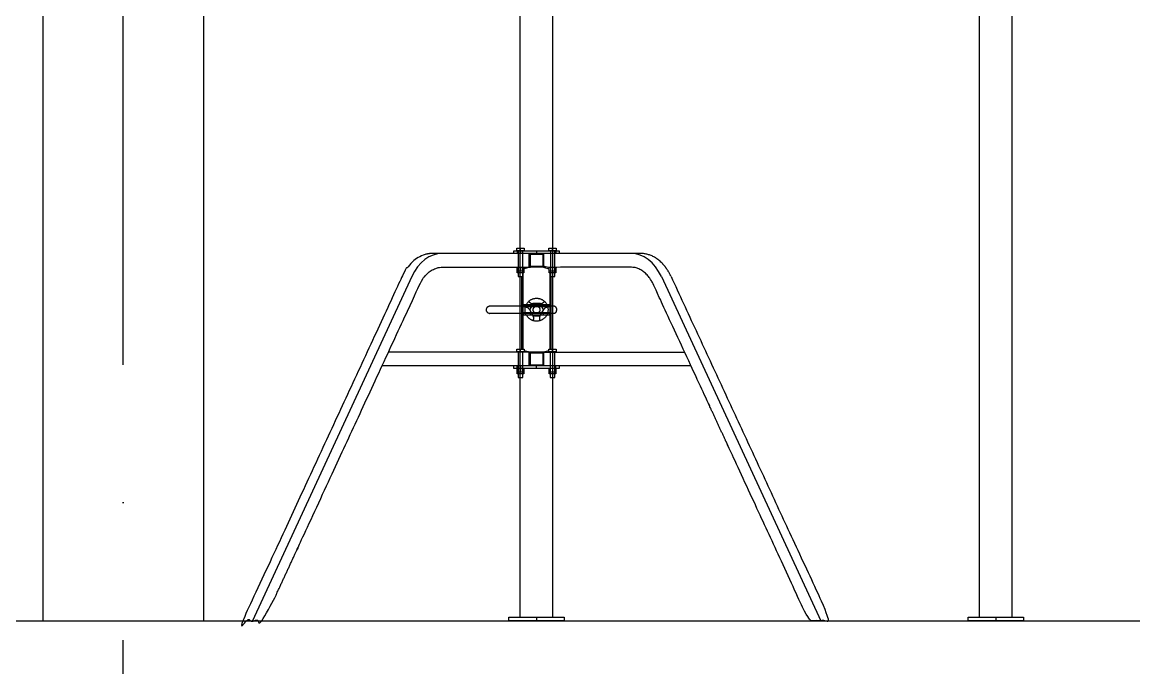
# Model space of a CAD drawing. Header units: millimetres. Extents: x 1924 to 471109, y -30014 to 109986.
# Drawn here: x 438925 to 441345, y 28531 to 29937 of the extents above; entities that cross this region are included whole.
import ezdxf

# ---------------------------------------------------------------- set-up
doc = ezdxf.new("R2010")
doc.units = ezdxf.units.MM
doc.header["$LTSCALE"] = 100
doc.linetypes.add('104', pattern=[4, 2, -2])
doc.linetypes.add('ACAD_ISO10W100', pattern=[18, 12, -3, 0, -3])
for name, color, linetype, plot in [('osy objektu', 130, 'ACAD_ISO10W100', False), ('PERI_HELPLINE', 140, 'Continuous', False), ('PERI_HIDDEN', 30, '104', False)]:
    doc.layers.add(name, color=color, linetype=linetype, plot=plot)
doc.layers.add('podlazi', color=40, linetype='Continuous', lineweight=30, plot=False)
doc.layers.add('rez sloupy', color=90, linetype='Continuous')
doc.styles.add('PERI-txt-arial', font='arial.ttf')

msp = doc.modelspace()

# ---------------------------------------------------------------- linework, layer by layer
at = {"color": 0, "linetype": 'ByBlock'}
for p, q in [((440002.6, 29438.712), (440002.6, 29438.112)), ((440002.915, 29438.112), (440002.915, 29433.112)), ((440009.915, 29438.712), (440009.915, 29444.512)), ((440009.915, 29438.112), (440009.915, 29433.112)), ((440017.23, 29438.712), (440017.23, 29438.112)), ((440044.915, 29438.112), (440044.915, 29433.112)), ((440072.6, 29438.712), (440072.6, 29438.112)), ((440079.915, 29438.712), (440079.915, 29444.512)), ((440079.915, 29438.112), (440079.915, 29433.112)), ((440086.915, 29438.112), (440086.915, 29433.112)), ((440087.23, 29438.712), (440087.23, 29438.112)), ((439773.239, 29383.022), (439426.305, 28633.112)), ((440009.915, 29403.112), (440009.915, 29395.072)), ((440029.915, 29403.112), (440017.915, 29399.896)), ((440059.915, 29403.112), (440071.915, 29399.896)), ((440079.915, 29403.112), (440079.915, 29395.072)), ((440316.59, 29383.022), (440663.524, 28633.112)), ((440002.463, 29218.712), (440002.463, 29218.112)), ((440009.778, 29218.712), (440009.778, 29224.512)), ((440017.093, 29218.712), (440017.093, 29218.112)), ((440029.915, 29218.112), (440029.915, 29188.112)), ((440059.915, 29218.112), (440059.915, 29188.112)), ((440072.463, 29218.712), (440072.463, 29218.112)), ((440079.778, 29218.712), (440079.778, 29224.512)), ((440087.093, 29218.712), (440087.093, 29218.112)), ((440381.28, 29188.112), (439708.55, 29188.112)), ((440002.915, 29183.112), (440002.915, 29188.112)), ((440009.915, 29188.112), (440009.915, 29175.072)), ((440044.915, 29183.112), (440044.915, 29188.112)), ((440079.915, 29188.112), (440079.915, 29175.072)), ((440086.915, 29183.112), (440086.915, 29188.112))]:
    msp.add_line(p, q, dxfattribs=at)
for points in [[(440009.415, 28641.112), (440009.415, 30335.362), (440009.37, 30350.362), (440009.37, 30459.112)], [(440080.415, 28641.112), (440080.415, 30335.362), (440080.46, 30350.362), (440080.46, 30459.112)], [(441009.415, 28641.112), (441009.415, 30335.362), (441009.37, 30350.362), (441009.37, 30459.112)], [(441080.415, 28641.112), (441080.415, 30335.362), (441080.46, 30350.362), (441080.46, 30459.112)], [(440094.915, 29433.112), (440094.915, 29438.112), (439994.915, 29438.112), (439994.915, 29433.112)], [(440004.915, 29438.112), (440004.915, 29391.212), (440004.915, 29383.112), (440014.915, 29383.112), (440014.915, 29391.212), (440014.915, 29438.112)], [(440059.915, 29433.112), (440059.915, 29403.112), (440029.915, 29403.112), (440029.915, 29433.112)], [(440074.915, 29438.112), (440074.915, 29391.212), (440074.915, 29383.112), (440084.915, 29383.112), (440084.915, 29391.212), (440084.915, 29438.112)], [(440001.915, 29403.112), (440001.915, 29395.072), (440017.915, 29395.072), (440017.915, 29403.112)], [(440017.23, 29395.072), (440017.23, 29391.212), (440002.6, 29391.212), (440002.6, 29395.072)], [(440071.915, 29403.112), (440071.915, 29395.072), (440087.915, 29395.072), (440087.915, 29403.112)], [(440087.23, 29395.072), (440087.23, 29391.212), (440072.6, 29391.212), (440072.6, 29395.072)], [(440029.127, 29188.112), (440029.127, 29218.112), (439722.429, 29218.112)], [(440004.778, 29218.112), (440004.778, 29171.212), (440004.778, 29163.112), (440014.778, 29163.112), (440014.778, 29171.212), (440014.778, 29218.112)], [(440071.778, 29221.29), (440059.915, 29218.112), (440029.915, 29218.112), (440017.778, 29221.364)], [(440060.702, 29188.112), (440060.702, 29218.112), (440367.401, 29218.112)], [(440074.778, 29218.112), (440074.778, 29171.212), (440074.778, 29163.112), (440084.778, 29163.112), (440084.778, 29171.212), (440084.778, 29218.112)], [(439994.915, 29188.112), (439994.915, 29183.112), (440094.915, 29183.112), (440094.915, 29188.112)], [(440001.915, 29183.112), (440001.915, 29175.072), (440017.915, 29175.072), (440017.915, 29183.112)], [(440017.23, 29175.072), (440017.23, 29171.212), (440002.6, 29171.212), (440002.6, 29175.072)], [(440071.915, 29183.112), (440071.915, 29175.072), (440087.915, 29175.072), (440087.915, 29183.112)], [(440087.23, 29175.072), (440087.23, 29171.212), (440072.6, 29171.212), (440072.6, 29175.072)]]:
    msp.add_lwpolyline(points, dxfattribs=at)
for points in [[(440001.915, 29444.512), (440017.915, 29444.512), (440017.915, 29438.712), (440001.915, 29438.712)], [(440058.415, 29431.612), (440058.415, 29404.612), (440031.415, 29404.612), (440031.415, 29431.612)], [(440071.915, 29444.512), (440087.915, 29444.512), (440087.915, 29438.712), (440071.915, 29438.712)], [(440016.415, 29303.612), (440016.415, 29302.112), (440016.415, 29299.612), (440073.415, 29299.612), (440073.415, 29302.112), (440073.415, 29303.612)], [(440001.778, 29224.512), (440017.778, 29224.512), (440017.778, 29218.712), (440001.778, 29218.712)], [(440058.415, 29189.612), (440031.415, 29189.612), (440031.415, 29216.612), (440058.415, 29216.612)], [(440071.778, 29224.512), (440087.778, 29224.512), (440087.778, 29218.712), (440071.778, 29218.712)], [(440104.915, 28641.112), (440104.915, 28633.112), (439984.915, 28633.112), (439984.915, 28641.112)], [(441104.915, 28641.112), (441104.915, 28633.112), (440984.915, 28633.112), (440984.915, 28641.112)]]:
    msp.add_lwpolyline(points, close=True, dxfattribs=at)
for centre, start_param, end_param in [((439838.96, 29323.112), 0, 0.99483767), ((440250.869, 29323.112), 5.28834763, 6.28318531)]:
    msp.add_ellipse(centre, major_axis=(0, 110), ratio=0.71239359, start_param=start_param, end_param=end_param, dxfattribs=at)
for points, weights, knots in [([(440337.644, 29383.022), (440314.471, 29433.112), (440271.923, 29433.112), (440044.915, 29433.112), (439817.907, 29433.112), (439775.359, 29433.112), (439752.186, 29383.022), (439578.719, 29008.067), (439405.252, 28633.112), (439428.52, 28633.112), (439451.788, 28633.112), (439621.476, 28999.897), (439791.163, 29366.683), (439808.016, 29403.112), (439838.96, 29403.112), (439933.975, 29403.112), (440028.99, 29403.112), (440028.99, 29418.112), (440028.99, 29433.112)], [1, 0.878817112662, 1, 1, 1, 0.878817112662, 1, 1, 1, 1, 1, 1, 1, 0.878817112662, 1, 1, 1, 1, 1], [0, 0, 0, 0.99483767, 0.99483767, 1.99483767, 1.99483767, 2.98967535, 2.98967535, 3.98967535, 3.98967535, 4.98967535, 4.98967535, 5.98967535, 5.98967535, 6.98451302, 6.98451302, 7.98451302, 7.98451302, 8.98451302, 8.98451302, 8.98451302]), ([(440337.644, 29383.022), (440511.111, 29008.067), (440684.578, 28633.112), (440661.31, 28633.112), (440638.041, 28633.112), (440468.354, 28999.897), (440298.667, 29366.683), (440281.813, 29403.112), (440250.869, 29403.112), (440155.854, 29403.112), (440060.839, 29403.112), (440060.839, 29418.112), (440060.839, 29433.112)], [1, 1, 1, 1, 1, 1, 1, 0.878817112662, 1, 1, 1, 1, 1], [0, 0, 0, 1, 1, 2, 2, 3, 3, 3.99483767, 3.99483767, 4.99483767, 4.99483767, 5.99483767, 5.99483767, 5.99483767]), ([(440082.27, 29302.112), (440088.28, 29302.112), (440088.28, 29310.612), (440088.28, 29319.112), (440082.27, 29319.112), (440013.261, 29319.112), (439944.253, 29319.112), (439935.753, 29319.112), (439935.753, 29310.612), (439935.753, 29302.112), (439944.253, 29302.112), (440013.261, 29302.112), (440082.27, 29302.112)], [1, 0.707106781187, 1, 0.707106781187, 1, 1, 1, 0.707106781187, 1, 0.707106781187, 1, 1, 1], [0, 0, 0, 1.57079633, 1.57079633, 3.14159265, 3.14159265, 4.14159265, 4.14159265, 5.71238898, 5.71238898, 7.28318531, 7.28318531, 8.28318531, 8.28318531, 8.28318531])]:
    msp.add_rational_spline(points, weights, degree=2, knots=knots, dxfattribs=at)
at = {"layer": 'osy objektu'}
msp.add_line((439144.915, 25590.705), (439144.915, 33927.617), dxfattribs=at)
at = {"layer": 'PERI_HELPLINE'}
for p, q in [((440044.915, 28641.112), (440044.915, 28633.112)), ((441044.915, 28641.112), (441044.915, 28633.112))]:
    msp.add_line(p, q, dxfattribs=at)
for p in [(440044.915, 28633.112), (440044.915, 28633.112), (441044.915, 28633.112)]:
    msp.add_point(p, dxfattribs=at)
at = {"layer": 'PERI_HIDDEN'}
for p, q in [((440029.194, 29311.141), (440037.513, 29296.733)), ((440037.207, 29323.962), (440029.499, 29310.612)), ((440030.849, 29321.612), (440030.849, 29317.612)), ((440052.317, 29296.733), (440060.635, 29311.141)), ((440060.33, 29310.612), (440052.622, 29323.962)), ((440058.981, 29321.612), (440058.981, 29317.612)), ((440030.849, 29303.612), (440030.849, 29299.612)), ((440037.207, 29297.262), (440052.622, 29297.262)), ((440058.981, 29303.612), (440058.981, 29299.612))]:
    msp.add_line(p, q, dxfattribs=at)
for points in [[(440012.817, 29224.512), (440012.817, 29302.112), (440012.817, 29319.112), (440012.817, 29383.112)], [(440015.415, 29224.512), (440015.415, 29302.112), (440015.415, 29319.112), (440015.415, 29391.212)], [(440074.415, 29224.512), (440074.415, 29302.112), (440074.415, 29319.112), (440074.415, 29391.212)], [(440077.013, 29224.512), (440077.013, 29302.112), (440077.013, 29319.112), (440077.013, 29383.112)]]:
    msp.add_lwpolyline(points, dxfattribs=at)
msp.add_lwpolyline([(440016.415, 29321.612), (440016.415, 29319.112), (440016.415, 29317.612), (440073.415, 29317.612), (440073.415, 29319.112), (440073.415, 29321.612)], close=True, dxfattribs=at)
msp.add_lwpolyline([(440061.893, 29328.962, -0.26794919), (440053.233, 29323.962), (440036.596, 29323.962, -0.26794919), (440027.936, 29328.962)], format="xyb", dxfattribs=at)
for radius in [25, 7.525]:
    msp.add_circle((440044.915, 29310.612), radius, dxfattribs=at)
for centre, start, end in [((440020.534, 29306.141), 30, 90), ((440069.296, 29306.141), 90, 150), ((440028.852, 29291.733), 330, 30), ((440060.977, 29291.733), 150, 210)]:
    msp.add_arc(centre, 10, start, end, dxfattribs=at)
at = {"layer": 'podlazi'}
msp.add_line((418944.915, 28633.112), (454544.915, 28633.112), dxfattribs=at)
at = {"layer": 'rez sloupy'}
for p, q in [((438969.915, 31343.112), (438969.915, 28633.112)), ((439319.915, 31343.112), (439319.915, 28633.112))]:
    msp.add_line(p, q, dxfattribs=at)

# ---------------------------------------------------------------- texts
at = {"linetype": 'Continuous', "style": 'PERI-txt-arial'}
for tag, s, flags in [('ART', '131111', 3), ('Faktor', '1', 9)]:
    msp.add_attdef(tag, (441044.915, 28633.112), s, height=1, dxfattribs=dict(at, flags=flags))

doc.saveas('drawing.dxf')
